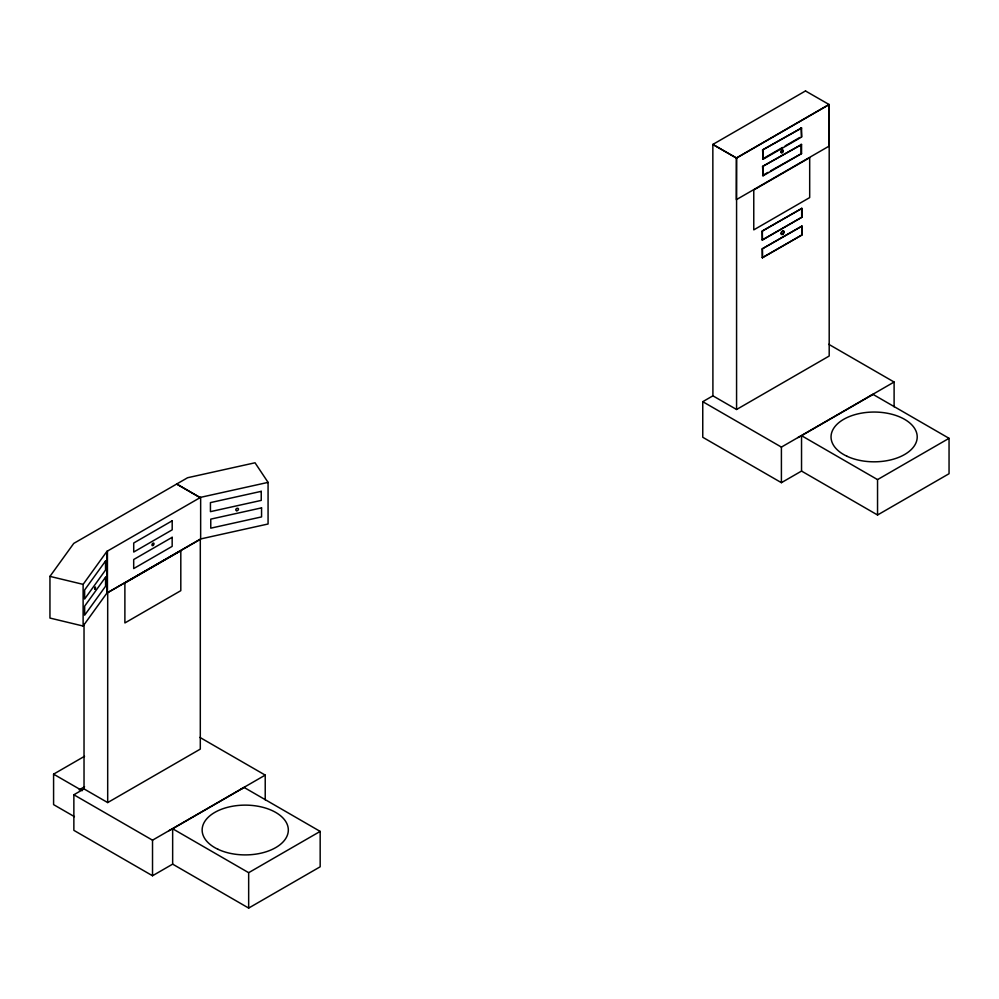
<?xml version="1.0" encoding="UTF-8"?>
<svg xmlns="http://www.w3.org/2000/svg" width="999" height="999" viewBox="0 0 999 999"><rect width="100%" height="100%" fill="white"/><g stroke="black" fill="none" stroke-linecap="round" stroke-linejoin="round"><path stroke-width="1.5" d="M49.95 576.386L73.751 543.406L187.6 477.734L255.032 462.787L268.069 482.38L268.069 524L200.649 538.948L106.918 593.069L83.117 626.036L49.95 618.056L49.95 576.386L83.117 584.365L106.918 551.386L200.649 497.327L268.069 482.38M805.531 90.921L712.849 144.43L712.911 395.829L736.575 409.49L829.195 356.019L829.195 104.583L805.531 90.984M736.413 157.954L736.313 199.688L829.02 146.166L829.02 104.483L736.313 158.017L712.849 144.43L736.575 158.054L829.195 104.583M762.599 149.925L801.585 127.997L801.585 137.038L763.111 159.253L762.599 149.925L801.585 127.997M762.599 158.966L782.504 147.477M785.152 145.941L799.749 137.512M762.574 166.446L801.56 144.53L801.56 153.571L763.086 175.787L762.574 166.446L801.56 144.53M762.574 175.499L767.881 172.427M770.541 170.904L801.56 153.571M107.517 592.719L200.3 539.348L200.3 749.1L107.692 802.572L84.028 788.91L73.864 794.767L73.864 830.356L152.522 875.761L172.652 864.135L172.652 828.758L244.156 787.474L320.167 831.405L320.167 866.795L248.664 908.079L172.652 864.135M762.187 231.106L801.86 208.404L801.86 217.245L762.362 240.047L762.187 231.106L801.86 208.404M762.187 239.947L801.86 217.245M762.262 248.826L801.935 226.124L801.935 234.965L762.437 257.767L762.262 248.826L801.935 226.124M762.262 257.667L801.935 234.965M74.425 816.658L53.584 804.62L53.584 774.15L84.565 756.268M801.535 471.066L877.547 514.997L949.05 473.713L949.05 438.324L873.039 394.393L801.535 435.676L801.535 471.066L781.405 482.679L702.759 437.275L702.759 401.685L712.911 395.829M79.183 789.847L84.565 786.737M702.759 401.685L781.405 447.102L894.105 382.03L894.105 406.78M73.864 794.767L152.522 840.184L265.222 775.112L265.222 799.862M877.547 514.997L877.547 479.607L949.05 438.324M248.664 908.079L248.664 872.689L320.167 831.405M869.392 396.303L873.039 394.393M797.889 437.587L801.535 435.676L877.547 479.607M240.497 789.385L244.156 787.474M168.993 830.669L172.652 828.758L248.664 872.689M801.585 137.038L801.073 127.71M828.783 344.318L894.105 382.03M199.9 737.399L265.222 775.112M53.584 774.15L82.243 790.696M801.685 208.304L801.685 217.145M801.76 226.024L801.76 234.865M801.048 144.243L801.048 153.284M781.405 447.102L781.405 482.679M763.111 150.212L763.111 159.253M763.086 166.746L763.086 175.787M762.362 231.206L762.362 240.047M762.437 248.926L762.437 257.767M736.575 158.054L736.575 409.49M200.649 497.327L200.649 538.948M152.522 840.184L152.522 875.761M107.692 592.807L107.692 802.572M107.43 551.098L107.43 592.769M106.918 551.386L106.918 593.069M84.028 624.213L84.028 788.91M83.117 584.365L83.117 626.036M94.618 588.648C95.579 591.683 95.979 583.578 94.618 588.648M105.544 560.988L84.628 589.984L84.628 599.025L105.544 570.029L105.544 560.988M105.582 577.16L84.653 606.156L84.653 615.197L105.582 586.201L105.582 577.16M172.19 520.791L133.716 543.006L133.716 552.047L172.19 529.832L172.19 520.791M809.689 157.68L753.77 189.972L753.77 229.87L809.689 197.59L809.689 157.68M172.165 537.312L133.691 559.527L133.691 568.581L172.165 546.366L172.165 537.312M180.807 550.761L124.887 583.054L124.887 622.951L180.807 590.671L180.807 550.761M261.238 491.346L210.439 502.609L210.439 511.65L261.238 500.399L261.238 491.346M261.563 507.867L210.764 519.13L210.764 528.171L261.563 516.908L261.563 507.867M200.137 497.564L176.636 484.003L200.137 497.627M782.479 152.472A1.449 0.837 -60 0 0 782.941 150.237A1.449 0.837 -60 0 0 781.23 151.748A1.449 0.837 -60 0 0 782.479 152.472M846.89 456.218A43.094 24.888 0 0 0 916.657 440.909A43.094 24.888 0 0 0 858.803 413.673A43.094 24.888 0 0 0 846.89 456.218M153.247 545.354A1.449 0.837 -60 0 0 153.709 543.119A1.449 0.837 -60 0 0 151.998 544.63A1.449 0.837 -60 0 0 153.247 545.354M236.775 510.689A1.449 1.099 -33.6 0 0 238.436 508.878A1.449 1.099 -33.6 0 0 236.176 508.853A1.449 1.099 -33.6 0 0 236.775 510.689M217.994 849.3A43.094 24.888 0 0 0 287.774 833.99A43.094 24.888 0 0 0 229.907 806.755A43.094 24.888 0 0 0 217.994 849.3M782.841 233.966A1.923 1.111 -60 0 0 783.453 230.981A1.923 1.111 -60 0 0 781.168 233.004A1.923 1.111 -60 0 0 782.841 233.966M783.016 234.066A1.923 1.111 -60 0 0 783.628 231.081A1.923 1.111 -60 0 0 781.343 233.092A1.923 1.111 -60 0 0 783.016 234.066M782.142 152.273A1.449 0.837 -60 0 0 782.592 150.037A1.449 0.837 -60 0 0 780.893 151.548A1.449 0.837 -60 0 0 782.142 152.273"/></g></svg>
